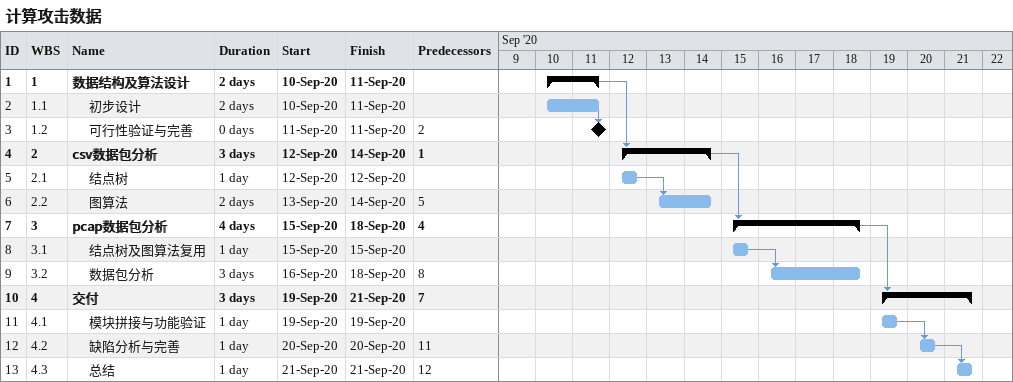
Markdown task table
计算攻击数据

| ID | WBS | Task | Duration | Start | Finish | Predecessors |
|---|---|---|---|---|---|---|
| 1 | 1 | **数据结构及算法设计** | 2d | 2020-09-10 | 2020-09-11 |  |
| 2 | 1.1 | 初步设计 | 2d | 2020-09-10 | 2020-09-11 |  |
| 3 | 1.2 | 可行性验证与完善 | 0d | 2020-09-11 | 2020-09-11 | 2 |
| 4 | 2 | **csv数据包分析** | 3d | 2020-09-12 | 2020-09-14 | 1 |
| 5 | 2.1 | 结点树 | 1d | 2020-09-12 | 2020-09-12 |  |
| 6 | 2.2 | 图算法 | 2d | 2020-09-13 | 2020-09-14 | 5 |
| 7 | 3 | **pcap数据包分析** | 4d | 2020-09-15 | 2020-09-18 | 4 |
| 8 | 3.1 | 结点树及图算法复用 | 1d | 2020-09-15 | 2020-09-15 |  |
| 9 | 3.2 | 数据包分析 | 3d | 2020-09-16 | 2020-09-18 | 8 |
| 10 | 4 | **交付** | 3d | 2020-09-19 | 2020-09-21 | 7 |
| 11 | 4.1 | 模块拼接与功能验证 | 1d | 2020-09-19 | 2020-09-19 |  |
| 12 | 4.2 | 缺陷分析与完善 | 1d | 2020-09-20 | 2020-09-20 | 11 |
| 13 | 4.3 | 总结 | 1d | 2020-09-21 | 2020-09-21 | 12 |
